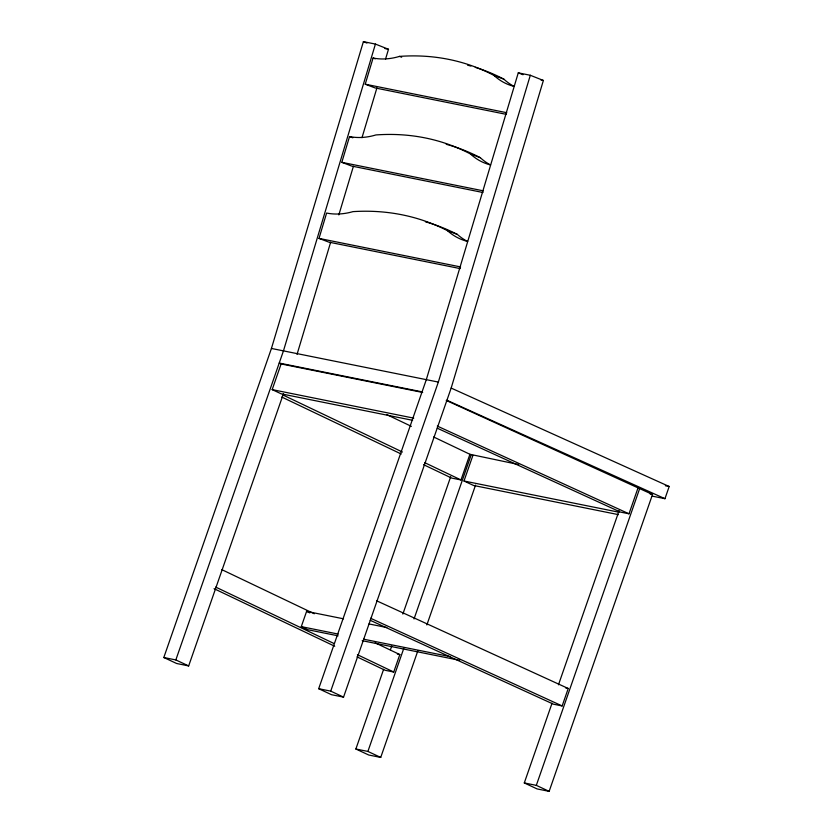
<?xml version="1.0" encoding="UTF-8"?>
<svg xmlns="http://www.w3.org/2000/svg" width="833" height="833" viewBox="0 0 833 833"><rect width="100%" height="100%" fill="white"/><g stroke="black" fill="none" stroke-linecap="round" stroke-linejoin="round"><path stroke-width="1.25" d="M283.501 393.593L188.664 665.921L176.638 663.495L163.809 657.508L271.433 348.454L363.396 41.65L375.423 44.076L388.49 49.272L385.502 59.237M375.423 44.076L283.459 350.88L175.836 659.934L163.809 657.508M460.222 268.601L328.848 242.132L319.008 238.405L326.609 213.05A110.956 72.638 -69.3 0 0 352.953 211.634A405.89 265.685 -69.3 0 1 447.498 230.679L457.348 234.406A105.833 69.274 -69.3 0 0 467.657 241.508M483.025 192.517L351.651 166.048L341.811 162.331L349.537 136.56A107.696 70.493 -69.3 0 0 375.943 134.936A393.374 257.491 -69.3 0 1 470.489 153.99L480.339 157.708A102.73 67.244 -69.3 0 0 490.595 164.965M506.443 114.381L375.069 87.923L365.229 84.195L373.08 58.018A107.696 70.493 -69.3 0 0 399.486 56.394A393.374 257.491 -69.3 0 1 494.031 75.449L503.882 79.166A102.73 67.244 -69.3 0 0 514.138 86.424M297.037 354.379L330.628 242.299M338.844 214.904L353.4 166.329M361.991 137.695L376.922 87.882M518.272 72.846L426.309 379.661L318.685 688.704L331.513 694.701L343.55 697.117L451.163 388.074L543.376 80.468L530.309 75.272L518.272 72.846L523.03 74.741M318.685 688.704L330.722 691.13L438.345 382.076L530.309 75.272M412.585 420.301L281.21 393.832L272.172 389.615L281.117 363.948L422.685 392.468M338.115 635.829L307.721 629.706L301.286 626.635L306.606 611.37L343.519 618.815M417.895 650.698L380.723 757.426L368.696 755L355.868 749.013L383.638 669.274M390.469 649.646L391.749 645.96M402.86 614.067L450.705 476.674M356.982 656.862L385.096 670.273L393.738 672.023L399.819 654.571L375.214 642.837M423.539 464.658L451.673 478.08L460.982 479.954L469.927 454.297L518.699 464.554M355.868 749.013L367.894 751.428L403.786 648.386M414.032 618.95L471.28 454.568M618.461 514.648L473.519 485.452L463.991 481.005L472.925 455.339M426.86 624.937L475.56 485.098M446.238 400.423L652.52 494.479L549.145 791.35L537.108 788.924L524.29 782.937L552.05 703.198M558.464 684.799L619.117 510.608M370.206 620.293L553.518 704.208L562.16 705.947L568.231 688.495L376.651 600.801M437.283 428.204L620.481 512.087L628.998 513.805L637.943 488.138M524.29 782.937L536.317 785.363L639.692 488.492M652.208 496.124L664.953 498.696L669.191 486.503L451.163 388.074M384.877 48.543L388.49 49.272M540.971 79.989L543.376 80.468M365.229 84.195L506.808 112.715M341.811 162.331L483.379 190.851M319.008 238.405L460.576 266.924M271.433 348.454L438.345 382.076M422.071 391.843L279.211 363.063L281.117 363.948M272.172 389.615L413.751 418.135M665.369 485.743L669.191 486.503M650.115 494L652.52 494.479M463.991 481.005L619.106 512.243M368.988 623.938L386.804 627.53M301.286 626.635L338.208 634.08M363.667 639.203L450.236 656.643M362.178 640.681L459.701 660.319M397.351 654.072L399.819 654.571M565.763 687.996L568.231 688.495M399.486 56.394L401.673 57.227M373.08 58.018L375.267 58.841M349.537 136.56L352.817 137.799M363.396 41.65L366.957 43.066M446.925 400.256L664.953 498.696M437.304 426.079L628.998 513.805M370.57 618.253L562.16 705.947M536.317 785.363L549.145 791.35M330.722 691.13L343.55 697.117M175.836 659.934L188.664 665.921M367.894 751.428L380.723 757.426M386.793 414.626L411.377 426.35M433.629 436.971L469.927 454.297M283.022 395.019L402.443 452.017M424.695 462.638L460.982 479.954M281.71 397.018L401.267 454.037M221.755 569.616L314.301 613.775M306.606 611.37L309.824 612.911M215.674 587.067L334.002 643.513M357.43 654.696L393.738 672.023M214.06 588.681L334.72 646.241M425.392 221.797A405.89 265.685 -69.3 0 1 457.348 234.406M513.909 86.34A102.73 67.244 -69.3 0 1 494.031 75.449M490.366 164.882A102.73 67.244 -69.3 0 1 470.489 153.99M450.643 145.556A393.374 257.491 -69.3 0 1 480.339 157.708M446.228 144.296A393.374 257.491 -69.3 0 1 449.549 145.234M467.438 241.372A105.833 69.274 -69.3 0 1 447.498 230.679M475.289 67.348A393.374 257.491 -69.3 0 1 503.882 79.166M467.552 65.161A393.374 257.491 -69.3 0 1 470.884 66.057"/></g></svg>
